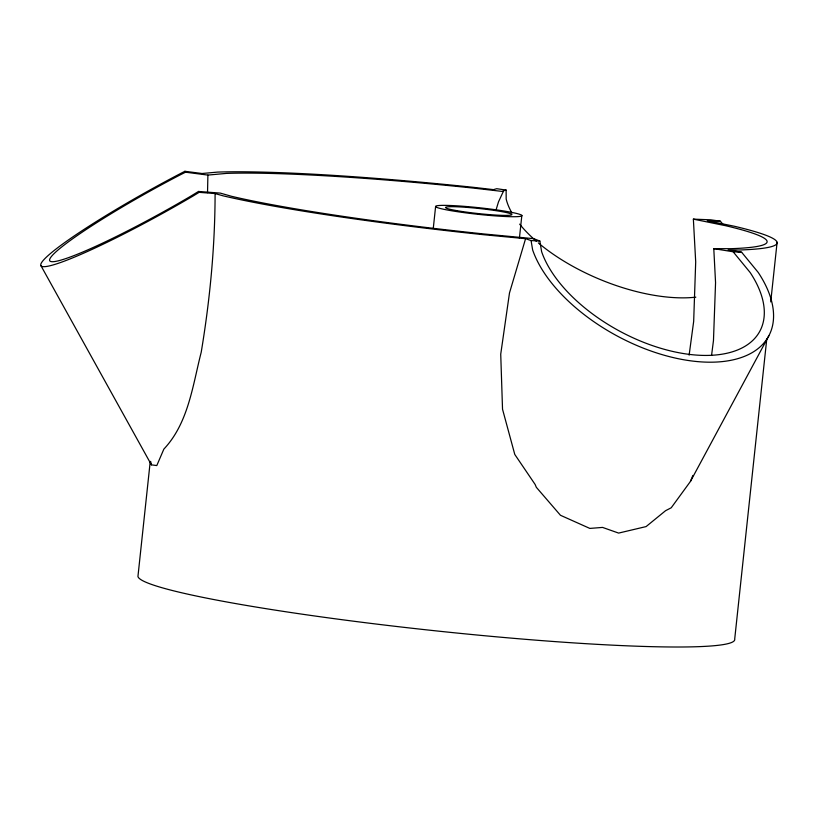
<?xml version="1.0" encoding="UTF-8"?>
<svg xmlns="http://www.w3.org/2000/svg" width="818" height="818" viewBox="0 0 818 818"><rect width="100%" height="100%" fill="white"/><g stroke="black" fill="none" stroke-linecap="round" stroke-linejoin="round"><path stroke-width="1.23" d="M40.9 265.625A133.385 13.303 -29 0 0 193.385 195.839L199.132 192.342L215.093 193.559C215.032 246.75 209.94 299.817 201.208 352.261C192.67 385.534 188.437 423.029 163.866 449.092L156.79 465.565L151.412 464.849L40.9 265.625A133.385 13.303 -29 0 1 182.158 172.68L184.919 171.299L202.056 173.508L217.68 172.087A300.114 23.027 6.1 0 1 473.428 187.322L493.51 189.633L496.741 188.702L506.127 190.073L506.178 199.091A123.293 55.46 22.6 0 0 511.915 212.946M207.527 192.649L207.895 175.083L226.453 173.396A290.022 22.25 6.1 0 1 473.612 188.12L503.295 191.535L498.499 201.852L495.943 210.308M150.236 461.495L137.945 576.465A300.114 23.027 6.1 0 0 441.618 631.465A300.114 23.027 6.1 0 0 734.707 639.042L766.803 338.652M433.295 228.202L435.595 206.647M519.41 238.253L521.843 215.431M770.73 301.893L777.1 242.322M711.558 355.431L713.47 340.554L715.556 282.66L713.787 248.662L730.995 248.682A290.022 22.25 6.1 0 0 725.883 225.768L693.367 219.142L695.699 261.883L693.674 321.382L689.124 355.165M713.787 248.662L733.132 251.77L750.116 272.455A123.293 66.411 28.3 0 1 692.754 354.767A123.293 66.411 28.3 0 1 541.618 251.668L539.839 241.054L531.066 240.574L525.585 238.682L509.491 292.946L500.728 354.153L502.528 409.225L514.778 454.44L535.146 484.491L536.322 487.293L560.453 515.268L589.85 528.418L602.549 527.416L618.633 533.091L646.097 526.587L665.586 510.688L671.23 507.774L690.453 481.413L768.848 335.769M690.453 481.413L692.856 475.493M539.839 241.054L533.806 238.682L483.837 233.958A290.022 22.25 6.1 0 1 231.566 196.31L220.308 193.109L198.529 191.453L190.676 196.228A123.293 12.301 -29 0 1 49.724 260.738A123.293 12.301 -29 0 1 180.297 174.827L185.533 172.199L207.895 175.083M506.127 190.073L503.039 190.952L503.295 191.535M722.785 224.112L720.361 221.208L707.253 220.727L734.482 226.279A300.114 23.027 6.1 0 1 739.769 249.991L728.122 249.971L741.629 252.241L758.214 272.435A133.385 71.841 28.3 0 1 696.149 361.474A133.385 71.841 28.3 0 1 532.641 249.94L531.066 240.574M693.367 219.142L710.617 219.797L720.361 221.208M733.132 251.77L741.629 252.241M525.585 238.682L484.011 234.756A300.114 23.027 6.1 0 1 222.966 195.799L215.093 193.559M184.919 171.299L185.533 172.199M198.529 191.453L199.132 192.342M150.635 461.383L151.412 464.849M695.821 297.169A123.293 55.46 22.6 0 1 538.326 242.915M536.404 241.279A123.293 55.46 22.6 0 1 519.645 224.142M456.638 210.615A33.344 2.556 6.1 0 0 511.189 215.011A33.344 2.556 6.1 0 0 468.346 207.496A33.344 2.556 6.1 0 0 456.638 210.615M449.951 210.482A43.436 3.333 6.1 0 0 521.005 216.218A43.436 3.333 6.1 0 0 465.207 206.422A43.436 3.333 6.1 0 0 449.951 210.482"/></g></svg>
